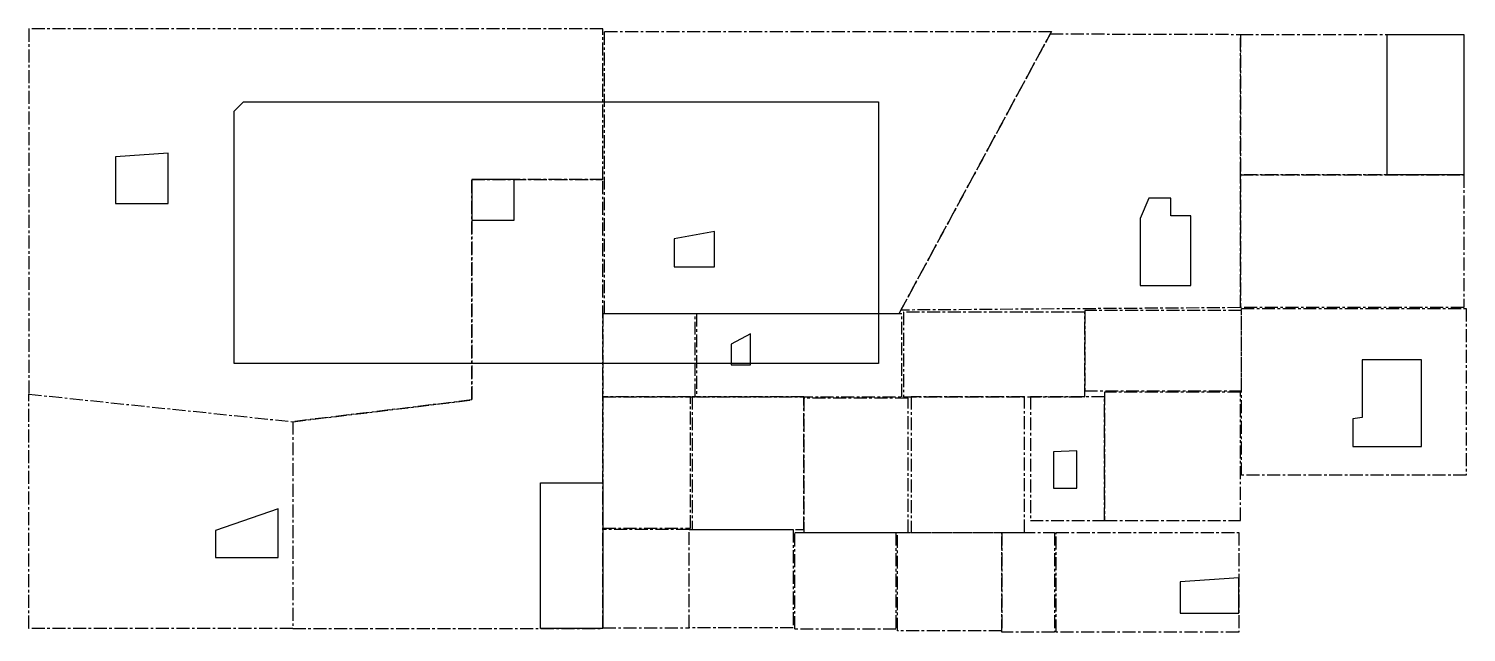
# Model space of a CAD drawing. Header units: metres. Extents: x 9 to 148, y -59 to -1.
import ezdxf

# ---------------------------------------------------------------- set-up
doc = ezdxf.new("R2010")
doc.units = ezdxf.units.M
doc.linetypes.add('AXES', pattern=[2, 1.25, -0.25, 0.25, -0.25])
for name, color, linetype in [('GEX_EDS_SDP_1-AUTRE_BUREAU', 1, 'AXES'), ('GEX_EDS_SDP_1-AUTRE_CONGRE', 1, 'AXES'), ('GEX_EDS_SDP_1-AUTRE_ENTREP', 1, 'AXES'), ('GEX_EDS_SDP_1-AUTRE_INDUST', 1, 'AXES'), ('GEX_EDS_SDP_1-COMMERCE_ART', 1, 'AXES'), ('GEX_EDS_SDP_1-COMMERCE_AUT', 1, 'AXES'), ('GEX_EDS_SDP_1-COMMERCE_CIN', 1, 'AXES'), ('GEX_EDS_SDP_1-COMMERCE_DE_', 1, 'AXES'), ('GEX_EDS_SDP_1-COMMERCE_HOT', 1, 'AXES'), ('GEX_EDS_SDP_1-COMMERCE_RES', 1, 'AXES'), ('GEX_EDS_SDP_1-COMMERCE_SER', 1, 'AXES'), ('GEX_EDS_SDP_1-EXPLOITATIO0', 1, 'AXES'), ('GEX_EDS_SDP_1-EXPLOITATION', 1, 'AXES'), ('GEX_EDS_SDP_1-HABITATION_H', 1, 'AXES'), ('GEX_EDS_SDP_1-HABITATION_L', 1, 'AXES'), ('GEX_EDS_SDP_1-SPIC_ADMINIS', 1, 'AXES'), ('GEX_EDS_SDP_1-SPIC_ART_SPE', 1, 'AXES'), ('GEX_EDS_SDP_1-SPIC_AUTRE', 1, 'AXES'), ('GEX_EDS_SDP_1-SPIC_ENSEIGN', 1, 'AXES'), ('GEX_EDS_SDP_1-SPIC_LT', 1, 'AXES'), ('GEX_EDS_SDP_1-SPIC_SPORT', 1, 'AXES'), ('GEX_EDS_SDP_2-TREMIE', 51, 'CONTINUOUS'), ('GEX_EDS_SDP_3-H-180', 15, 'CONTINUOUS'), ('GEX_EDS_SDP_5-PK', 253, 'CONTINUOUS'), ('GEX_EDS_SDP_7-LT', 150, 'CONTINUOUS'), ('GEX_EDS_TA_SDP_CAHIER_DEMO', 40, 'CONTINUOUS')]:
    doc.layers.add(name, color=color, linetype=linetype)

msp = doc.modelspace()

# ---------------------------------------------------------------- linework, layer by layer
at = {"layer": 'GEX_EDS_SDP_1-AUTRE_BUREAU'}
msp.add_lwpolyline([(51.79, -15.54), (64.47, -15.54), (64.47, -0.97), (8.92, -0.97), (8.92, -36.3), (34.47, -38.96), (51.79, -36.86)], close=True, dxfattribs=at)
at = {"layer": 'GEX_EDS_SDP_1-AUTRE_CONGRE'}
msp.add_lwpolyline([(64.63, -1.22), (107.88, -1.22), (93.12, -28.52), (64.63, -28.52)], close=True, dxfattribs=at)
at = {"layer": 'GEX_EDS_SDP_1-AUTRE_ENTREP'}
msp.add_lwpolyline([(93.41, -28.52), (73.54, -28.52), (73.54, -36.54), (93.41, -36.54)], close=True, dxfattribs=at)
at = {"layer": 'GEX_EDS_SDP_1-AUTRE_INDUST'}
msp.add_lwpolyline([(73.4, -28.52), (64.47, -28.52), (64.47, -36.54), (73.4, -36.54)], close=True, dxfattribs=at)
at = {"layer": 'GEX_EDS_SDP_1-COMMERCE_ART'}
msp.add_lwpolyline([(107.75, -1.46), (126.15, -1.51), (126.15, -27.93), (93.31, -28.17)], close=True, dxfattribs=at)
at = {"layer": 'GEX_EDS_SDP_1-COMMERCE_AUT'}
for points in [[(126.25, -28.01), (148, -28.01), (148, -44.14), (126.25, -44.14)], [(72.96, -36.54), (64.47, -36.54), (64.47, -49.24), (72.96, -49.24)]]:
    msp.add_lwpolyline(points, close=True, dxfattribs=at)
at = {"layer": 'GEX_EDS_SDP_1-COMMERCE_CIN'}
for points in [[(34.47, -38.96), (34.47, -58.96), (64.47, -58.96), (64.47, -15.54), (51.79, -15.54), (51.79, -36.86)], [(72.81, -49.39), (64.47, -49.39), (64.47, -58.88), (72.81, -58.88)]]:
    msp.add_lwpolyline(points, close=True, dxfattribs=at)
at = {"layer": 'GEX_EDS_SDP_1-COMMERCE_DE_'}
msp.add_lwpolyline([(126.25, -28.22), (111.09, -28.22), (111.09, -35.96), (126.25, -35.96)], close=True, dxfattribs=at)
at = {"layer": 'GEX_EDS_SDP_1-COMMERCE_HOT'}
msp.add_lwpolyline([(111.09, -28.37), (93.56, -28.37), (93.56, -36.54), (111.09, -36.54)], close=True, dxfattribs=at)
at = {"layer": 'GEX_EDS_SDP_1-COMMERCE_RES'}
msp.add_lwpolyline([(126.15, -36.11), (112.99, -36.11), (112.99, -48.51), (126.15, -48.51)], close=True, dxfattribs=at)
at = {"layer": 'GEX_EDS_SDP_1-COMMERCE_SER'}
msp.add_lwpolyline([(112.99, -36.54), (105.83, -36.54), (105.83, -48.51), (112.99, -48.51)], close=True, dxfattribs=at)
at = {"layer": 'GEX_EDS_SDP_1-EXPLOITATIO0'}
msp.add_lwpolyline([(94, -36.69), (83.92, -36.69), (83.92, -49.68), (94, -49.68)], close=True, dxfattribs=at)
at = {"layer": 'GEX_EDS_SDP_1-EXPLOITATION'}
msp.add_lwpolyline([(105.25, -36.54), (94.29, -36.54), (94.29, -49.68), (105.25, -49.68)], close=True, dxfattribs=at)
at = {"layer": 'GEX_EDS_SDP_1-HABITATION_H'}
msp.add_lwpolyline([(83.92, -36.54), (73.1, -36.54), (73.1, -49.39), (83.92, -49.39)], close=True, dxfattribs=at)
at = {"layer": 'GEX_EDS_SDP_1-HABITATION_L'}
for points in [[(34.47, -58.96), (8.92, -58.96), (8.92, -36.3), (34.47, -38.96)], [(72.81, -49.39), (82.89, -49.39), (82.89, -58.88), (72.81, -58.88)]]:
    msp.add_lwpolyline(points, close=True, dxfattribs=at)
at = {"layer": 'GEX_EDS_SDP_1-SPIC_ADMINIS'}
msp.add_lwpolyline([(83.04, -49.68), (92.83, -49.68), (92.83, -59.02), (83.04, -59.02)], close=True, dxfattribs=at)
at = {"layer": 'GEX_EDS_SDP_1-SPIC_ART_SPE'}
msp.add_lwpolyline([(92.98, -49.68), (103.06, -49.68), (103.06, -59.17), (92.98, -59.17)], close=True, dxfattribs=at)
at = {"layer": 'GEX_EDS_SDP_1-SPIC_AUTRE'}
msp.add_lwpolyline([(103.06, -49.68), (108.17, -49.68), (108.17, -59.32), (103.06, -59.32)], close=True, dxfattribs=at)
at = {"layer": 'GEX_EDS_SDP_1-SPIC_ENSEIGN'}
msp.add_lwpolyline([(108.32, -49.68), (126, -49.68), (126, -59.32), (108.32, -59.32)], close=True, dxfattribs=at)
at = {"layer": 'GEX_EDS_SDP_1-SPIC_LT'}
msp.add_lwpolyline([(126.15, -1.51), (147.77, -1.51), (147.77, -15.09), (126.15, -15.09)], close=True, dxfattribs=at)
at = {"layer": 'GEX_EDS_SDP_1-SPIC_SPORT'}
msp.add_lwpolyline([(126.15, -15.09), (147.77, -15.09), (147.77, -27.93), (126.15, -27.93)], close=True, dxfattribs=at)
at = {"layer": 'GEX_EDS_SDP_2-TREMIE'}
for points in [[(116.45, -19.32), (116.45, -25.78), (121.36, -25.78), (121.36, -19.04), (119.41, -19.04), (119.41, -17.34), (117.29, -17.34)], [(120.34, -54.43), (120.34, -57.47), (126, -57.47), (126, -54.07)]]:
    msp.add_lwpolyline(points, close=True, dxfattribs=at)
at = {"layer": 'GEX_EDS_SDP_3-H-180'}
for points in [[(51.79, -15.54), (51.79, -19.47), (55.88, -19.47), (55.88, -15.54)], [(71.36, -21.27), (71.36, -23.99), (75.28, -23.99), (75.28, -20.56)], [(137.03, -38.68), (137.03, -41.35), (143.67, -41.35), (143.67, -32.97), (137.92, -32.97), (137.92, -38.54)], [(27, -49.47), (27, -52.08), (33.04, -52.08), (33.04, -47.38)]]:
    msp.add_lwpolyline(points, close=True, dxfattribs=at)
at = {"layer": 'GEX_EDS_SDP_5-PK'}
for points in [[(147.77, -15.09), (140.35, -15.09), (140.35, -1.51), (147.77, -1.51)], [(64.47, -58.96), (58.45, -58.96), (58.45, -44.87), (64.47, -44.87)]]:
    msp.add_lwpolyline(points, close=True, dxfattribs=at)
at = {"layer": 'GEX_EDS_SDP_7-LT'}
for points in [[(17.31, -13.36), (17.31, -17.87), (22.42, -17.87), (22.42, -12.99)], [(76.89, -31.45), (76.89, -33.45), (78.76, -33.45), (78.76, -30.47)], [(108.06, -41.86), (108.06, -45.4), (110.34, -45.4), (110.34, -41.78)]]:
    msp.add_lwpolyline(points, close=True, dxfattribs=at)
at = {"layer": 'GEX_EDS_TA_SDP_CAHIER_DEMO'}
msp.add_lwpolyline([(29.69, -8.03), (91.14, -8.03), (91.14, -33.34), (28.79, -33.34), (28.79, -8.93)], close=True, dxfattribs=at)

doc.saveas('drawing.dxf')
